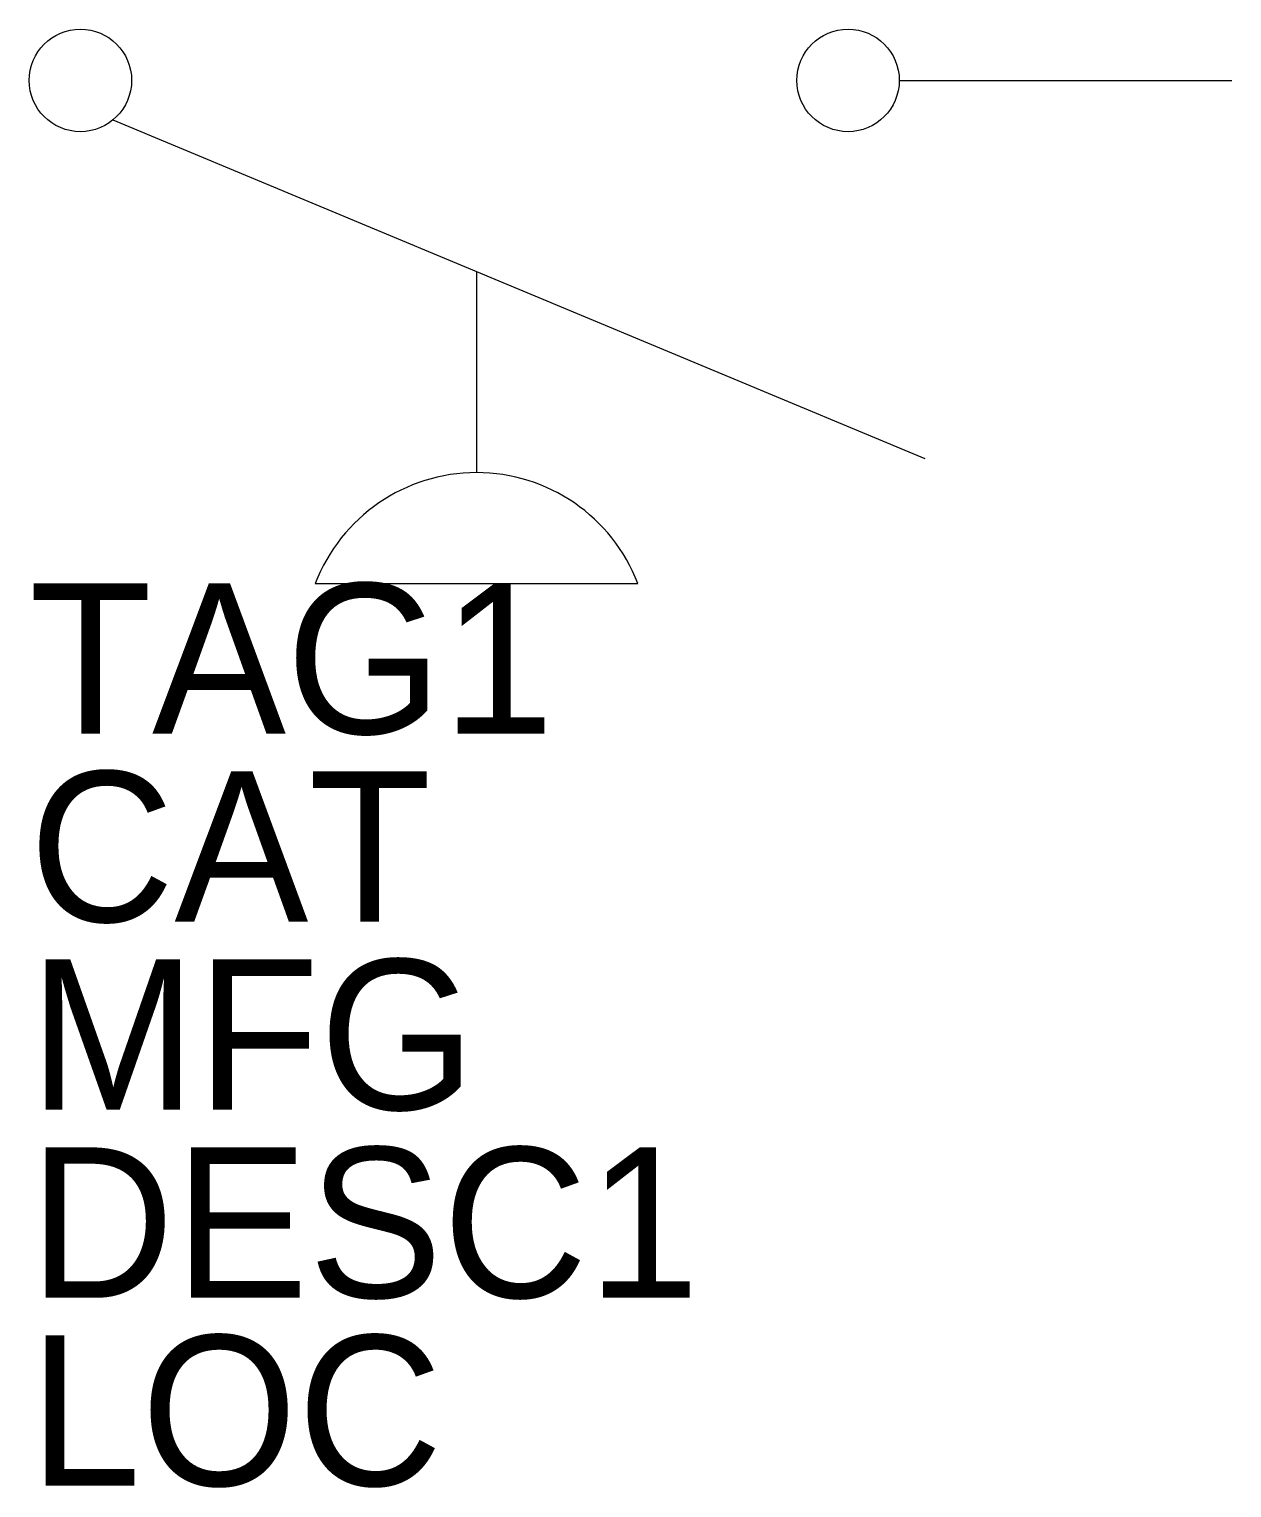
# Model space of a CAD drawing. Extents: x -0.5 to 0.5, y -0.98 to 0.23.
import ezdxf

# ---------------------------------------------------------------- set-up
doc = ezdxf.new("R2010")
doc.units = 0
doc.layers.get('0').update_dxf_attribs({"linetype": 'CONTINUOUS'})

msp = doc.modelspace()

# ---------------------------------------------------------------- linework, layer by layer
for p, q in [((0.2234, 0.1878), (0.5, 0.1878)), ((-0.4303, 0.155), (0.2447, -0.1265)), ((-0.128, 0.0289), (-0.128, -0.1382)), ((-0.2621, -0.2303), (0.006, -0.2303))]:
    msp.add_line(p, q)
for centre in [(-0.4574, 0.1878), (0.1809, 0.1878)]:
    msp.add_circle(centre, 0.0426)
msp.add_arc((-0.128, -0.2818), 0.1436, 20.995, 159.005)

# ---------------------------------------------------------------- texts
for tag, p in [('TAG1', (-0.5, -0.35535)), ('CAT', (-0.5, -0.5116)), ('MFG', (-0.5, -0.66785)), ('DESC1', (-0.5, -0.8241)), ('LOC', (-0.5, -0.98035))]:
    msp.add_attdef(tag, p, '', height=0.125)

doc.saveas('drawing.dxf')
